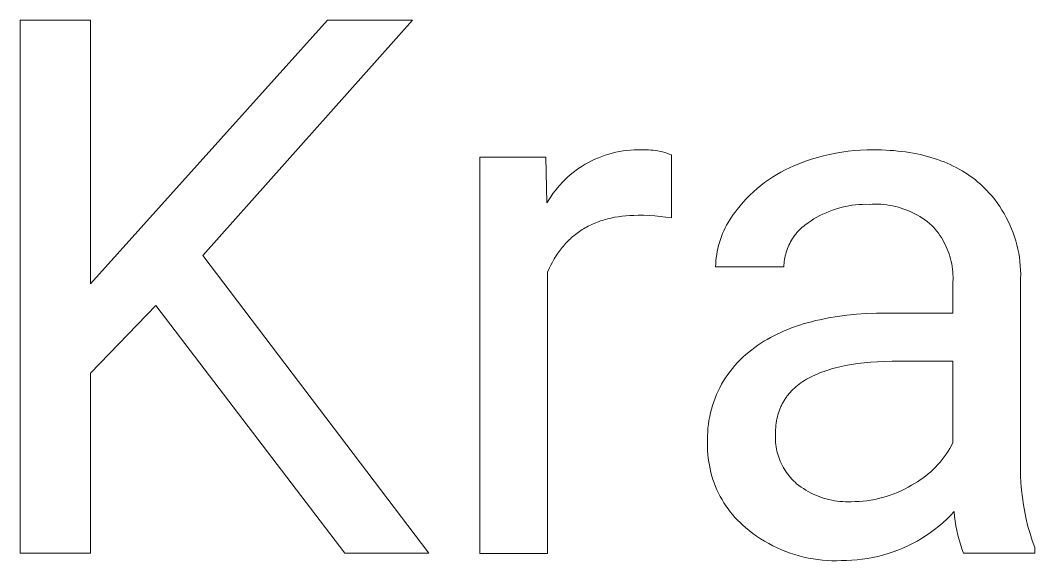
# Model space of a CAD drawing. Header units: millimetres. Extents: x -1576 to 3664, y -445 to 3215.
# Drawn here: x 2695.6 to 2790, y -32 to 18.3 of the extents above; entities that cross this region are included whole.
import ezdxf

# ---------------------------------------------------------------- set-up
doc = ezdxf.new("R2010")
doc.units = ezdxf.units.MM
doc.header["$MEASUREMENT"] = 0
doc.layers.add('Domyślny', color=7, linetype='Continuous', true_color=0x000000)

msp = doc.modelspace()

# ---------------------------------------------------------------- linework, layer by layer
at = {"layer": 'Domyślny', "color": 18, "lineweight": 15, "true_color": 0x000000}
for p, q in [((2695.556, -31.339), (2695.556, 18.268)), ((2695.556, 18.268), (2702.099, 18.268)), ((2702.099, 18.268), (2702.099, -6.265)), ((2702.099, -6.265), (2724.155, 18.268)), ((2732.059, 18.268), (2712.534, -3.63)), ((2724.155, 18.268), (2732.059, 18.268)), ((2749.677, 5.602), (2749.999, 5.715)), ((2749.999, 5.715), (2750.326, 5.817)), ((2750.326, 5.817), (2750.655, 5.907)), ((2750.655, 5.907), (2750.988, 5.986)), ((2750.988, 5.986), (2751.323, 6.053)), ((2751.323, 6.053), (2751.66, 6.108)), ((2751.66, 6.108), (2751.999, 6.152)), ((2751.999, 6.152), (2752.339, 6.184)), ((2752.339, 6.184), (2752.681, 6.203)), ((2752.681, 6.203), (2753.022, 6.211)), ((2753.022, 6.211), (2753.364, 6.207)), ((2753.364, 6.207), (2753.583, 6.215)), ((2753.583, 6.215), (2753.803, 6.216)), ((2753.803, 6.216), (2754.022, 6.209)), ((2754.022, 6.209), (2754.242, 6.194)), ((2754.242, 6.194), (2754.46, 6.172)), ((2754.46, 6.172), (2754.678, 6.143)), ((2754.678, 6.143), (2754.894, 6.107)), ((2754.894, 6.107), (2755.109, 6.063)), ((2755.109, 6.063), (2755.323, 6.012)), ((2755.323, 6.012), (2755.534, 5.953)), ((2755.534, 5.953), (2755.744, 5.888)), ((2755.744, 5.888), (2755.951, 5.816)), ((2755.951, 5.816), (2756.156, 5.736)), ((2756.156, 5.736), (2756.156, -0.127)), ((2770.318, 5.657), (2770.885, 5.792)), ((2770.885, 5.792), (2771.455, 5.908)), ((2771.455, 5.908), (2772.029, 6.006)), ((2772.029, 6.006), (2772.606, 6.085)), ((2772.606, 6.085), (2773.186, 6.145)), ((2773.186, 6.145), (2773.767, 6.187)), ((2773.767, 6.187), (2774.348, 6.209)), ((2774.348, 6.209), (2774.931, 6.213)), ((2774.931, 6.213), (2775.718, 6.2)), ((2775.718, 6.2), (2776.484, 6.163)), ((2776.484, 6.163), (2776.859, 6.135)), ((2776.859, 6.135), (2777.228, 6.1)), ((2777.228, 6.1), (2777.592, 6.06)), ((2777.592, 6.06), (2777.95, 6.013)), ((2777.95, 6.013), (2778.303, 5.96)), ((2778.303, 5.96), (2778.651, 5.901)), ((2778.651, 5.901), (2778.993, 5.835)), ((2778.993, 5.835), (2779.329, 5.763)), ((2779.329, 5.763), (2779.661, 5.686)), ((2779.661, 5.686), (2779.986, 5.601)), ((2738.341, -31.343), (2738.341, 5.527)), ((2738.341, 5.527), (2744.465, 5.527)), ((2744.465, 5.527), (2744.57, 1.269)), ((2747.842, 4.695), (2748.134, 4.872)), ((2748.134, 4.872), (2748.432, 5.04)), ((2748.432, 5.04), (2748.736, 5.197)), ((2748.736, 5.197), (2749.045, 5.343)), ((2749.045, 5.343), (2749.359, 5.478)), ((2749.359, 5.478), (2749.677, 5.602)), ((2767.567, 4.712), (2768.105, 4.937)), ((2768.105, 4.937), (2768.649, 5.144)), ((2768.649, 5.144), (2769.2, 5.333)), ((2769.2, 5.333), (2769.756, 5.504)), ((2769.756, 5.504), (2770.318, 5.657)), ((2779.986, 5.601), (2780.307, 5.511)), ((2780.307, 5.511), (2780.621, 5.414)), ((2780.621, 5.414), (2780.931, 5.311)), ((2780.931, 5.311), (2781.234, 5.202)), ((2781.234, 5.202), (2781.533, 5.087)), ((2781.533, 5.087), (2781.826, 4.965)), ((2781.826, 4.965), (2782.113, 4.837)), ((2782.113, 4.837), (2782.395, 4.703)), ((2746.485, 3.66), (2746.741, 3.886)), ((2746.741, 3.886), (2747.006, 4.102)), ((2747.006, 4.102), (2747.278, 4.31)), ((2747.278, 4.31), (2747.557, 4.507)), ((2747.557, 4.507), (2747.842, 4.695)), ((2765.574, 3.668), (2765.958, 3.904)), ((2765.958, 3.904), (2766.35, 4.127)), ((2766.35, 4.127), (2766.749, 4.336)), ((2766.749, 4.336), (2767.155, 4.531)), ((2767.155, 4.531), (2767.567, 4.712)), ((2782.395, 4.703), (2782.671, 4.563)), ((2782.671, 4.563), (2782.942, 4.416)), ((2782.942, 4.416), (2783.208, 4.264)), ((2783.208, 4.264), (2783.468, 4.105)), ((2783.468, 4.105), (2783.722, 3.939)), ((2783.722, 3.939), (2783.971, 3.768)), ((2745.541, 2.673), (2745.764, 2.932)), ((2745.764, 2.932), (2745.996, 3.183)), ((2745.996, 3.183), (2746.236, 3.426)), ((2746.236, 3.426), (2746.485, 3.66)), ((2764.127, 2.598), (2764.475, 2.884)), ((2764.475, 2.884), (2764.832, 3.158)), ((2764.832, 3.158), (2765.199, 3.419)), ((2765.199, 3.419), (2765.574, 3.668)), ((2783.971, 3.768), (2784.214, 3.59)), ((2784.214, 3.59), (2784.452, 3.406)), ((2784.452, 3.406), (2784.685, 3.216)), ((2784.685, 3.216), (2784.912, 3.019)), ((2784.912, 3.019), (2785.199, 2.75)), ((2744.929, 1.851), (2745.123, 2.132)), ((2745.123, 2.132), (2745.328, 2.406)), ((2745.328, 2.406), (2745.541, 2.673)), ((2763.145, 1.67), (2763.461, 1.99)), ((2763.461, 1.99), (2763.789, 2.3)), ((2763.789, 2.3), (2764.127, 2.598)), ((2785.199, 2.75), (2785.476, 2.47)), ((2785.476, 2.47), (2785.744, 2.182)), ((2785.744, 2.182), (2786.002, 1.884)), ((2744.57, 1.269), (2744.744, 1.563)), ((2744.744, 1.563), (2744.929, 1.851)), ((2762.263, 0.646), (2762.545, 0.998)), ((2762.545, 0.998), (2762.839, 1.339)), ((2762.839, 1.339), (2763.145, 1.67)), ((2772.669, 1.001), (2772.357, 0.941)), ((2772.982, 1.05), (2772.669, 1.001)), ((2773.297, 1.089), (2772.982, 1.05)), ((2773.613, 1.117), (2773.297, 1.089)), ((2773.93, 1.134), (2773.613, 1.117)), ((2774.247, 1.14), (2773.93, 1.134)), ((2774.564, 1.135), (2774.247, 1.14)), ((2774.838, 1.15), (2774.564, 1.135)), ((2775.113, 1.156), (2774.838, 1.15)), ((2775.387, 1.153), (2775.113, 1.156)), ((2775.661, 1.14), (2775.387, 1.153)), ((2775.935, 1.117), (2775.661, 1.14)), ((2776.207, 1.085), (2775.935, 1.117)), ((2776.478, 1.044), (2776.207, 1.085)), ((2776.748, 0.993), (2776.478, 1.044)), ((2777.016, 0.934), (2776.748, 0.993)), ((2786.002, 1.884), (2786.249, 1.578)), ((2786.249, 1.578), (2786.486, 1.263)), ((2786.486, 1.263), (2786.711, 0.94)), ((2751.567, 0.034), (2751.216, -0.012)), ((2751.926, 0.071), (2751.567, 0.034)), ((2752.293, 0.097), (2751.926, 0.071)), ((2752.668, 0.112), (2752.293, 0.097)), ((2753.05, 0.118), (2752.668, 0.112)), ((2753.57, 0.116), (2753.05, 0.118)), ((2754.09, 0.099), (2753.57, 0.116)), ((2754.608, 0.066), (2754.09, 0.099)), ((2755.126, 0.017), (2754.608, 0.066)), ((2755.642, -0.047), (2755.126, 0.017)), ((2761.743, -0.051), (2761.908, 0.187)), ((2761.908, 0.187), (2762.082, 0.42)), ((2762.082, 0.42), (2762.263, 0.646)), ((2769.975, 0.087), (2769.696, -0.064)), ((2770.259, 0.229), (2769.975, 0.087)), ((2770.547, 0.361), (2770.259, 0.229)), ((2770.84, 0.484), (2770.547, 0.361)), ((2771.137, 0.596), (2770.84, 0.484)), ((2771.437, 0.698), (2771.137, 0.596)), ((2771.741, 0.789), (2771.437, 0.698)), ((2772.048, 0.871), (2771.741, 0.789)), ((2772.357, 0.941), (2772.048, 0.871)), ((2777.281, 0.865), (2777.016, 0.934)), ((2777.544, 0.786), (2777.281, 0.865)), ((2777.805, 0.699), (2777.544, 0.786)), ((2778.062, 0.603), (2777.805, 0.699)), ((2778.315, 0.498), (2778.062, 0.603)), ((2778.565, 0.384), (2778.315, 0.498)), ((2778.81, 0.262), (2778.565, 0.384)), ((2779.052, 0.131), (2778.81, 0.262)), ((2779.288, -0.007), (2779.052, 0.131)), ((2786.711, 0.94), (2786.926, 0.61)), ((2786.926, 0.61), (2787.129, 0.272)), ((2787.129, 0.272), (2787.32, -0.072)), ((2748.398, -0.9), (2748.26, -0.974)), ((2748.538, -0.829), (2748.398, -0.9)), ((2748.68, -0.76), (2748.538, -0.829)), ((2748.824, -0.694), (2748.68, -0.76)), ((2748.97, -0.63), (2748.824, -0.694)), ((2749.118, -0.569), (2748.97, -0.63)), ((2749.268, -0.511), (2749.118, -0.569)), ((2749.42, -0.455), (2749.268, -0.511)), ((2749.573, -0.402), (2749.42, -0.455)), ((2749.729, -0.352), (2749.573, -0.402)), ((2749.886, -0.304), (2749.729, -0.352)), ((2750.046, -0.258), (2749.886, -0.304)), ((2750.207, -0.215), (2750.046, -0.258)), ((2750.37, -0.175), (2750.207, -0.215)), ((2750.536, -0.137), (2750.37, -0.175)), ((2750.872, -0.07), (2750.536, -0.137)), ((2751.216, -0.012), (2750.872, -0.07)), ((2756.156, -0.127), (2755.642, -0.047)), ((2761.162, -1.056), (2761.295, -0.798)), ((2761.295, -0.798), (2761.436, -0.544)), ((2761.436, -0.544), (2761.585, -0.295)), ((2761.585, -0.295), (2761.743, -0.051)), ((2768.471, -0.885), (2768.338, -0.998)), ((2768.608, -0.777), (2768.471, -0.885)), ((2768.749, -0.674), (2768.608, -0.777)), ((2768.894, -0.575), (2768.749, -0.674)), ((2769.155, -0.396), (2768.894, -0.575)), ((2769.423, -0.225), (2769.155, -0.396)), ((2769.696, -0.064), (2769.423, -0.225)), ((2779.52, -0.154), (2779.288, -0.007)), ((2779.747, -0.309), (2779.52, -0.154)), ((2779.968, -0.472), (2779.747, -0.309)), ((2780.183, -0.642), (2779.968, -0.472)), ((2780.392, -0.819), (2780.183, -0.642)), ((2780.557, -0.996), (2780.392, -0.819)), ((2787.32, -0.072), (2787.499, -0.422)), ((2787.499, -0.422), (2787.667, -0.779)), ((2787.667, -0.779), (2787.821, -1.141)), ((2746.984, -1.853), (2746.867, -1.955)), ((2747.103, -1.754), (2746.984, -1.853)), ((2747.224, -1.657), (2747.103, -1.754)), ((2747.346, -1.562), (2747.224, -1.657)), ((2747.471, -1.471), (2747.346, -1.562)), ((2747.598, -1.381), (2747.471, -1.471)), ((2747.726, -1.295), (2747.598, -1.381)), ((2747.857, -1.211), (2747.726, -1.295)), ((2747.989, -1.129), (2747.857, -1.211)), ((2748.124, -1.05), (2747.989, -1.129)), ((2748.26, -0.974), (2748.124, -1.05)), ((2760.721, -2.129), (2760.818, -1.855)), ((2760.818, -1.855), (2760.924, -1.585)), ((2760.924, -1.585), (2761.039, -1.319)), ((2761.039, -1.319), (2761.162, -1.056)), ((2767.628, -1.766), (2767.525, -1.908)), ((2767.735, -1.628), (2767.628, -1.766)), ((2767.846, -1.494), (2767.735, -1.628)), ((2767.963, -1.364), (2767.846, -1.494)), ((2768.084, -1.237), (2767.963, -1.364)), ((2768.209, -1.116), (2768.084, -1.237)), ((2768.338, -0.998), (2768.209, -1.116)), ((2780.715, -1.178), (2780.557, -0.996)), ((2780.867, -1.365), (2780.715, -1.178)), ((2781.013, -1.557), (2780.867, -1.365)), ((2781.151, -1.754), (2781.013, -1.557)), ((2781.284, -1.956), (2781.151, -1.754)), ((2787.821, -1.141), (2787.964, -1.508)), ((2787.964, -1.508), (2788.093, -1.88)), ((2788.093, -1.88), (2788.21, -2.256)), ((2746.102, -2.741), (2746, -2.864)), ((2746.205, -2.621), (2746.102, -2.741)), ((2746.311, -2.504), (2746.205, -2.621)), ((2746.418, -2.389), (2746.311, -2.504)), ((2746.527, -2.277), (2746.418, -2.389)), ((2746.639, -2.167), (2746.527, -2.277)), ((2746.752, -2.06), (2746.639, -2.167)), ((2746.867, -1.955), (2746.752, -2.06)), ((2760.486, -2.967), (2760.555, -2.685)), ((2760.555, -2.685), (2760.634, -2.406)), ((2760.634, -2.406), (2760.721, -2.129)), ((2767.021, -2.824), (2766.955, -2.986)), ((2767.091, -2.665), (2767.021, -2.824)), ((2767.168, -2.507), (2767.091, -2.665)), ((2767.249, -2.353), (2767.168, -2.507)), ((2767.336, -2.201), (2767.249, -2.353)), ((2767.428, -2.053), (2767.336, -2.201)), ((2767.525, -1.908), (2767.428, -2.053)), ((2781.409, -2.162), (2781.284, -1.956)), ((2781.527, -2.372), (2781.409, -2.162)), ((2781.637, -2.586), (2781.527, -2.372)), ((2781.741, -2.804), (2781.637, -2.586)), ((2781.837, -3.025), (2781.741, -2.804)), ((2788.21, -2.256), (2788.313, -2.636)), ((2788.313, -2.636), (2788.404, -3.02)), ((2712.534, -3.63), (2733.595, -31.339)), ((2745.432, -3.652), (2745.344, -3.792)), ((2745.522, -3.514), (2745.432, -3.652)), ((2745.614, -3.379), (2745.522, -3.514)), ((2745.707, -3.246), (2745.614, -3.379)), ((2745.803, -3.116), (2745.707, -3.246)), ((2745.901, -2.989), (2745.803, -3.116)), ((2746, -2.864), (2745.901, -2.989)), ((2760.337, -3.825), (2760.377, -3.537)), ((2760.377, -3.537), (2760.427, -3.251)), ((2760.427, -3.251), (2760.486, -2.967)), ((2766.752, -3.654), (2766.716, -3.825)), ((2766.794, -3.485), (2766.752, -3.654)), ((2766.842, -3.317), (2766.794, -3.485)), ((2766.896, -3.151), (2766.842, -3.317)), ((2766.955, -2.986), (2766.896, -3.151)), ((2781.925, -3.249), (2781.837, -3.025)), ((2782.006, -3.477), (2781.925, -3.249)), ((2782.079, -3.706), (2782.006, -3.477)), ((2782.144, -3.939), (2782.079, -3.706)), ((2788.404, -3.02), (2788.481, -3.406)), ((2788.481, -3.406), (2788.545, -3.794)), ((2744.933, -4.532), (2744.783, -4.846)), ((2745.092, -4.229), (2744.933, -4.532)), ((2745.258, -3.935), (2745.092, -4.229)), ((2745.344, -3.792), (2745.258, -3.935)), ((2760.274, -4.693), (2760.285, -4.403)), ((2766.625, -4.693), (2760.274, -4.693)), ((2760.285, -4.403), (2760.306, -4.113)), ((2760.306, -4.113), (2760.337, -3.825)), ((2766.631, -4.518), (2766.625, -4.693)), ((2766.643, -4.344), (2766.631, -4.518)), ((2766.662, -4.17), (2766.643, -4.344)), ((2766.686, -3.997), (2766.662, -4.17)), ((2766.716, -3.825), (2766.686, -3.997)), ((2782.201, -4.173), (2782.144, -3.939)), ((2782.25, -4.409), (2782.201, -4.173)), ((2782.29, -4.647), (2782.25, -4.409)), ((2782.323, -4.885), (2782.29, -4.647)), ((2788.545, -3.794), (2788.596, -4.185)), ((2788.596, -4.185), (2788.633, -4.577)), ((2788.633, -4.577), (2788.656, -4.97)), ((2744.783, -4.846), (2744.64, -5.169)), ((2744.64, -5.169), (2744.64, -31.343)), ((2782.348, -5.125), (2782.323, -4.885)), ((2782.364, -5.366), (2782.348, -5.125)), ((2782.372, -5.607), (2782.364, -5.366)), ((2782.372, -5.848), (2782.372, -5.607)), ((2788.656, -4.97), (2788.667, -5.364)), ((2788.667, -5.364), (2788.663, -5.757)), ((2782.364, -6.089), (2782.372, -5.848)), ((2782.364, -8.985), (2782.364, -6.089)), ((2788.663, -5.757), (2788.663, -22.718)), ((2708.172, -8.272), (2702.099, -14.571)), ((2725.76, -31.339), (2708.172, -8.272)), ((2770.373, -9.512), (2770.782, -9.434)), ((2770.782, -9.434), (2771.621, -9.297)), ((2771.621, -9.297), (2772.487, -9.185)), ((2772.487, -9.185), (2773.38, -9.098)), ((2773.38, -9.098), (2774.3, -9.035)), ((2774.3, -9.035), (2775.247, -8.998)), ((2775.247, -8.998), (2776.222, -8.985)), ((2776.222, -8.985), (2782.364, -8.985)), ((2767.004, -10.495), (2767.35, -10.361)), ((2767.35, -10.361), (2767.704, -10.233)), ((2767.704, -10.233), (2768.065, -10.111)), ((2768.065, -10.111), (2768.432, -9.996)), ((2768.432, -9.996), (2768.807, -9.887)), ((2768.807, -9.887), (2769.188, -9.784)), ((2769.188, -9.784), (2769.576, -9.687)), ((2769.576, -9.687), (2769.971, -9.597)), ((2769.971, -9.597), (2770.373, -9.512)), ((2765.07, -11.43), (2765.374, -11.259)), ((2765.374, -11.259), (2765.686, -11.093)), ((2765.686, -11.093), (2766.005, -10.934)), ((2766.005, -10.934), (2766.331, -10.782)), ((2766.331, -10.782), (2766.664, -10.635)), ((2766.664, -10.635), (2767.004, -10.495)), ((2763.632, -12.39), (2763.921, -12.179)), ((2763.921, -12.179), (2764.197, -11.982)), ((2764.197, -11.982), (2764.481, -11.792)), ((2764.481, -11.792), (2764.772, -11.608)), ((2764.772, -11.608), (2765.07, -11.43)), ((2762.553, -13.331), (2762.81, -13.082)), ((2762.81, -13.082), (2763.076, -12.842)), ((2763.076, -12.842), (2763.35, -12.611)), ((2763.35, -12.611), (2763.632, -12.39)), ((2761.614, -14.41), (2761.835, -14.129)), ((2761.835, -14.129), (2762.065, -13.854)), ((2762.065, -13.854), (2762.305, -13.588)), ((2762.305, -13.588), (2762.553, -13.331)), ((2771.314, -14.113), (2771.068, -14.181)), ((2771.823, -13.987), (2771.314, -14.113)), ((2772.355, -13.875), (2771.823, -13.987)), ((2772.909, -13.776), (2772.355, -13.875)), ((2773.486, -13.69), (2772.909, -13.776)), ((2774.086, -13.617), (2773.486, -13.69)), ((2774.709, -13.558), (2774.086, -13.617)), ((2775.354, -13.512), (2774.709, -13.558)), ((2776.022, -13.479), (2775.354, -13.512)), ((2776.713, -13.459), (2776.022, -13.479)), ((2777.426, -13.452), (2776.713, -13.459)), ((2782.364, -13.452), (2777.426, -13.452)), ((2782.364, -21.025), (2782.364, -13.452)), ((2702.099, -14.571), (2702.099, -31.339)), ((2761.012, -15.3), (2761.202, -14.996)), ((2761.202, -14.996), (2761.403, -14.7)), ((2761.403, -14.7), (2761.614, -14.41)), ((2768.918, -15.041), (2768.734, -15.145)), ((2769.108, -14.94), (2768.918, -15.041)), ((2769.303, -14.842), (2769.108, -14.94)), ((2769.503, -14.748), (2769.303, -14.842)), ((2769.71, -14.657), (2769.503, -14.748)), ((2769.922, -14.569), (2769.71, -14.657)), ((2770.14, -14.485), (2769.922, -14.569)), ((2770.363, -14.404), (2770.14, -14.485)), ((2770.592, -14.326), (2770.363, -14.404)), ((2770.827, -14.252), (2770.592, -14.326)), ((2771.068, -14.181), (2770.827, -14.252)), ((2760.505, -16.246), (2760.663, -15.925)), ((2760.663, -15.925), (2760.832, -15.609)), ((2760.832, -15.609), (2761.012, -15.3)), ((2767.606, -15.968), (2767.468, -16.099)), ((2767.75, -15.84), (2767.606, -15.968)), ((2767.9, -15.716), (2767.75, -15.84)), ((2768.056, -15.595), (2767.9, -15.716)), ((2768.217, -15.478), (2768.056, -15.595)), ((2768.384, -15.363), (2768.217, -15.478)), ((2768.556, -15.252), (2768.384, -15.363)), ((2768.734, -15.145), (2768.556, -15.252)), ((2760.098, -17.24), (2760.222, -16.904)), ((2760.222, -16.904), (2760.358, -16.572)), ((2760.358, -16.572), (2760.505, -16.246)), ((2766.755, -16.954), (2766.705, -17.03)), ((2766.807, -16.878), (2766.755, -16.954)), ((2766.86, -16.803), (2766.807, -16.878)), ((2766.914, -16.729), (2766.86, -16.803)), ((2766.97, -16.655), (2766.914, -16.729)), ((2767.027, -16.583), (2766.97, -16.655)), ((2767.086, -16.511), (2767.027, -16.583)), ((2767.208, -16.37), (2767.086, -16.511)), ((2767.335, -16.233), (2767.208, -16.37)), ((2767.468, -16.099), (2767.335, -16.233)), ((2759.796, -18.27), (2759.885, -17.923)), ((2759.885, -17.923), (2759.986, -17.58)), ((2759.986, -17.58), (2760.098, -17.24)), ((2766.247, -17.929), (2766.182, -18.103)), ((2766.281, -17.843), (2766.247, -17.929)), ((2766.317, -17.758), (2766.281, -17.843)), ((2766.355, -17.674), (2766.317, -17.758)), ((2766.394, -17.59), (2766.355, -17.674)), ((2766.434, -17.508), (2766.394, -17.59)), ((2766.476, -17.426), (2766.434, -17.508)), ((2766.519, -17.345), (2766.476, -17.426)), ((2766.563, -17.265), (2766.519, -17.345)), ((2766.609, -17.186), (2766.563, -17.265)), ((2766.657, -17.108), (2766.609, -17.186)), ((2766.705, -17.03), (2766.657, -17.108)), ((2759.655, -18.972), (2759.719, -18.62)), ((2759.719, -18.62), (2759.796, -18.27)), ((2765.978, -18.833), (2765.942, -19.024)), ((2766.021, -18.646), (2765.978, -18.833)), ((2766.069, -18.461), (2766.021, -18.646)), ((2766.122, -18.281), (2766.069, -18.461)), ((2766.182, -18.103), (2766.122, -18.281)), ((2759.534, -20.039), (2759.562, -19.682)), ((2759.562, -19.682), (2759.602, -19.326)), ((2759.602, -19.326), (2759.655, -18.972)), ((2765.851, -19.821), (2765.843, -20.029)), ((2765.865, -19.617), (2765.851, -19.821)), ((2765.885, -19.416), (2765.865, -19.617)), ((2765.911, -19.218), (2765.885, -19.416)), ((2765.942, -19.024), (2765.911, -19.218)), ((2759.515, -20.754), (2759.518, -20.396)), ((2759.523, -21.112), (2759.515, -20.754)), ((2759.518, -20.396), (2759.534, -20.039)), ((2765.84, -20.24), (2765.834, -20.44)), ((2765.834, -20.44), (2765.834, -20.64)), ((2765.834, -20.64), (2765.842, -20.84)), ((2765.843, -20.029), (2765.84, -20.24)), ((2759.522, -21.454), (2759.523, -21.112)), ((2759.532, -21.795), (2759.522, -21.454)), ((2765.842, -20.84), (2765.856, -21.039)), ((2765.856, -21.039), (2765.878, -21.238)), ((2765.878, -21.238), (2765.906, -21.436)), ((2765.906, -21.436), (2765.941, -21.633)), ((2765.941, -21.633), (2765.983, -21.829)), ((2781.903, -21.841), (2782.066, -21.575)), ((2782.066, -21.575), (2782.22, -21.302)), ((2782.22, -21.302), (2782.364, -21.025)), ((2759.553, -22.136), (2759.532, -21.795)), ((2759.587, -22.476), (2759.553, -22.136)), ((2759.632, -22.815), (2759.587, -22.476)), ((2765.983, -21.829), (2766.032, -22.023)), ((2766.032, -22.023), (2766.088, -22.215)), ((2766.088, -22.215), (2766.15, -22.405)), ((2766.15, -22.405), (2766.219, -22.593)), ((2766.219, -22.593), (2766.294, -22.779)), ((2781.163, -22.848), (2781.36, -22.606)), ((2781.36, -22.606), (2781.55, -22.357)), ((2781.55, -22.357), (2781.731, -22.102)), ((2781.731, -22.102), (2781.903, -21.841)), ((2759.688, -23.152), (2759.632, -22.815)), ((2759.756, -23.486), (2759.688, -23.152)), ((2759.836, -23.818), (2759.756, -23.486)), ((2766.294, -22.779), (2766.376, -22.961)), ((2766.376, -22.961), (2766.464, -23.141)), ((2766.464, -23.141), (2766.558, -23.318)), ((2766.558, -23.318), (2766.658, -23.491)), ((2766.658, -23.491), (2766.764, -23.66)), ((2780.293, -23.746), (2780.522, -23.533)), ((2780.522, -23.533), (2780.743, -23.312)), ((2780.743, -23.312), (2780.957, -23.084)), ((2780.957, -23.084), (2781.163, -22.848)), ((2788.663, -22.718), (2788.649, -23.404)), ((2788.649, -23.404), (2788.658, -24.09)), ((2759.926, -24.148), (2759.836, -23.818)), ((2760.028, -24.474), (2759.926, -24.148)), ((2760.141, -24.796), (2760.028, -24.474)), ((2766.764, -23.66), (2766.876, -23.826)), ((2766.876, -23.826), (2766.994, -23.988)), ((2766.994, -23.988), (2767.117, -24.145)), ((2767.117, -24.145), (2767.246, -24.299)), ((2767.246, -24.299), (2767.38, -24.447)), ((2767.38, -24.447), (2767.519, -24.591)), ((2779.048, -24.688), (2779.309, -24.517)), ((2779.309, -24.517), (2779.565, -24.337)), ((2779.565, -24.337), (2779.814, -24.148)), ((2779.814, -24.148), (2780.057, -23.951)), ((2780.057, -23.951), (2780.293, -23.746)), ((2788.658, -24.09), (2788.69, -24.776)), ((2760.265, -25.114), (2760.141, -24.796)), ((2760.4, -25.428), (2760.265, -25.114)), ((2760.545, -25.737), (2760.4, -25.428)), ((2767.519, -24.591), (2767.663, -24.73)), ((2767.663, -24.73), (2767.812, -24.864)), ((2767.812, -24.864), (2768.017, -25.024)), ((2768.017, -25.024), (2768.227, -25.178)), ((2768.227, -25.178), (2768.442, -25.324)), ((2768.442, -25.324), (2768.663, -25.462)), ((2768.663, -25.462), (2768.888, -25.593)), ((2777.53, -25.518), (2777.862, -25.358)), ((2777.862, -25.358), (2778.188, -25.186)), ((2778.188, -25.186), (2778.508, -25.003)), ((2778.508, -25.003), (2778.78, -24.85)), ((2778.78, -24.85), (2779.048, -24.688)), ((2788.69, -24.776), (2788.743, -25.46)), ((2788.743, -25.46), (2788.82, -26.142)), ((2760.701, -26.041), (2760.545, -25.737)), ((2760.868, -26.339), (2760.701, -26.041)), ((2761.044, -26.632), (2760.868, -26.339)), ((2768.888, -25.593), (2769.117, -25.716)), ((2769.117, -25.716), (2769.351, -25.831)), ((2769.351, -25.831), (2769.588, -25.937)), ((2769.588, -25.937), (2769.829, -26.036)), ((2769.829, -26.036), (2770.073, -26.126)), ((2770.073, -26.126), (2770.321, -26.207)), ((2770.321, -26.207), (2770.57, -26.28)), ((2770.57, -26.28), (2770.823, -26.345)), ((2770.823, -26.345), (2771.077, -26.4)), ((2771.077, -26.4), (2771.333, -26.447)), ((2774.359, -26.443), (2774.723, -26.388)), ((2774.723, -26.388), (2775.085, -26.321)), ((2775.085, -26.321), (2775.445, -26.242)), ((2775.445, -26.242), (2775.802, -26.15)), ((2775.802, -26.15), (2776.156, -26.047)), ((2776.156, -26.047), (2776.506, -25.932)), ((2776.506, -25.932), (2776.852, -25.806)), ((2776.852, -25.806), (2777.194, -25.668)), ((2777.194, -25.668), (2777.53, -25.518)), ((2788.82, -26.142), (2788.918, -26.822)), ((2761.23, -26.918), (2761.044, -26.632)), ((2761.426, -27.198), (2761.23, -26.918)), ((2761.631, -27.471), (2761.426, -27.198)), ((2771.333, -26.447), (2771.591, -26.485)), ((2771.591, -26.485), (2771.849, -26.513)), ((2771.849, -26.513), (2772.109, -26.533)), ((2772.109, -26.533), (2772.369, -26.544)), ((2772.369, -26.544), (2772.629, -26.546)), ((2772.629, -26.546), (2772.889, -26.539)), ((2772.889, -26.539), (2773.258, -26.533)), ((2773.258, -26.533), (2773.626, -26.515)), ((2773.626, -26.515), (2773.993, -26.485)), ((2773.993, -26.485), (2774.359, -26.443)), ((2788.918, -26.822), (2789.039, -27.497)), ((2761.846, -27.737), (2761.631, -27.471)), ((2762.07, -27.995), (2761.846, -27.737)), ((2762.302, -28.245), (2762.07, -27.995)), ((2762.543, -28.488), (2762.302, -28.245)), ((2781.779, -28.164), (2781.417, -28.495)), ((2782.13, -27.82), (2781.779, -28.164)), ((2782.469, -27.464), (2782.13, -27.82)), ((2782.508, -27.905), (2782.469, -27.464)), ((2782.562, -28.345), (2782.508, -27.905)), ((2789.039, -27.497), (2789.182, -28.169)), ((2789.182, -28.169), (2789.347, -28.835)), ((2762.791, -28.722), (2762.543, -28.488)), ((2763.048, -28.947), (2762.791, -28.722)), ((2763.387, -29.226), (2763.048, -28.947)), ((2763.735, -29.493), (2763.387, -29.226)), ((2780.658, -29.119), (2780.263, -29.411)), ((2781.043, -28.814), (2780.658, -29.119)), ((2781.417, -28.495), (2781.043, -28.814)), ((2782.631, -28.783), (2782.562, -28.345)), ((2782.716, -29.219), (2782.631, -28.783)), ((2782.815, -29.651), (2782.716, -29.219)), ((2789.347, -28.835), (2789.534, -29.496)), ((2764.092, -29.749), (2763.735, -29.493)), ((2764.457, -29.992), (2764.092, -29.749)), ((2764.83, -30.222), (2764.457, -29.992)), ((2779.02, -30.201), (2778.588, -30.435)), ((2779.443, -29.952), (2779.02, -30.201)), ((2779.858, -29.689), (2779.443, -29.952)), ((2780.263, -29.411), (2779.858, -29.689)), ((2782.929, -30.079), (2782.815, -29.651)), ((2783.058, -30.503), (2782.929, -30.079)), ((2789.534, -29.496), (2789.742, -30.15)), ((2789.742, -30.15), (2789.972, -30.796)), ((2765.211, -30.44), (2764.83, -30.222)), ((2765.6, -30.645), (2765.211, -30.44)), ((2765.995, -30.836), (2765.6, -30.645)), ((2766.396, -31.014), (2765.995, -30.836)), ((2766.803, -31.178), (2766.396, -31.014)), ((2777.246, -31.044), (2776.786, -31.216)), ((2777.701, -30.857), (2777.246, -31.044)), ((2778.148, -30.654), (2777.701, -30.857)), ((2778.588, -30.435), (2778.148, -30.654)), ((2783.201, -30.923), (2783.058, -30.503)), ((2783.359, -31.337), (2783.201, -30.923)), ((2789.972, -30.796), (2789.972, -31.337)), ((2702.099, -31.339), (2695.556, -31.339)), ((2733.595, -31.339), (2725.76, -31.339)), ((2744.64, -31.343), (2738.341, -31.343)), ((2767.215, -31.327), (2766.803, -31.178)), ((2767.633, -31.463), (2767.215, -31.327)), ((2768.054, -31.585), (2767.633, -31.463)), ((2768.48, -31.692), (2768.054, -31.585)), ((2768.909, -31.784), (2768.48, -31.692)), ((2769.341, -31.862), (2768.909, -31.784)), ((2769.775, -31.925), (2769.341, -31.862)), ((2770.211, -31.974), (2769.775, -31.925)), ((2770.649, -32.007), (2770.211, -31.974)), ((2771.087, -32.026), (2770.649, -32.007)), ((2771.526, -32.029), (2771.087, -32.026)), ((2771.965, -32.018), (2771.526, -32.029)), ((2772.456, -32.014), (2771.965, -32.018)), ((2772.947, -31.993), (2772.456, -32.014)), ((2773.436, -31.955), (2772.947, -31.993)), ((2773.924, -31.9), (2773.436, -31.955)), ((2774.41, -31.828), (2773.924, -31.9)), ((2774.894, -31.739), (2774.41, -31.828)), ((2775.373, -31.633), (2774.894, -31.739)), ((2775.849, -31.51), (2775.373, -31.633)), ((2776.32, -31.371), (2775.849, -31.51)), ((2776.786, -31.216), (2776.32, -31.371)), ((2789.972, -31.337), (2783.359, -31.337))]:
    msp.add_line(p, q, dxfattribs=at)

doc.saveas('drawing.dxf')
